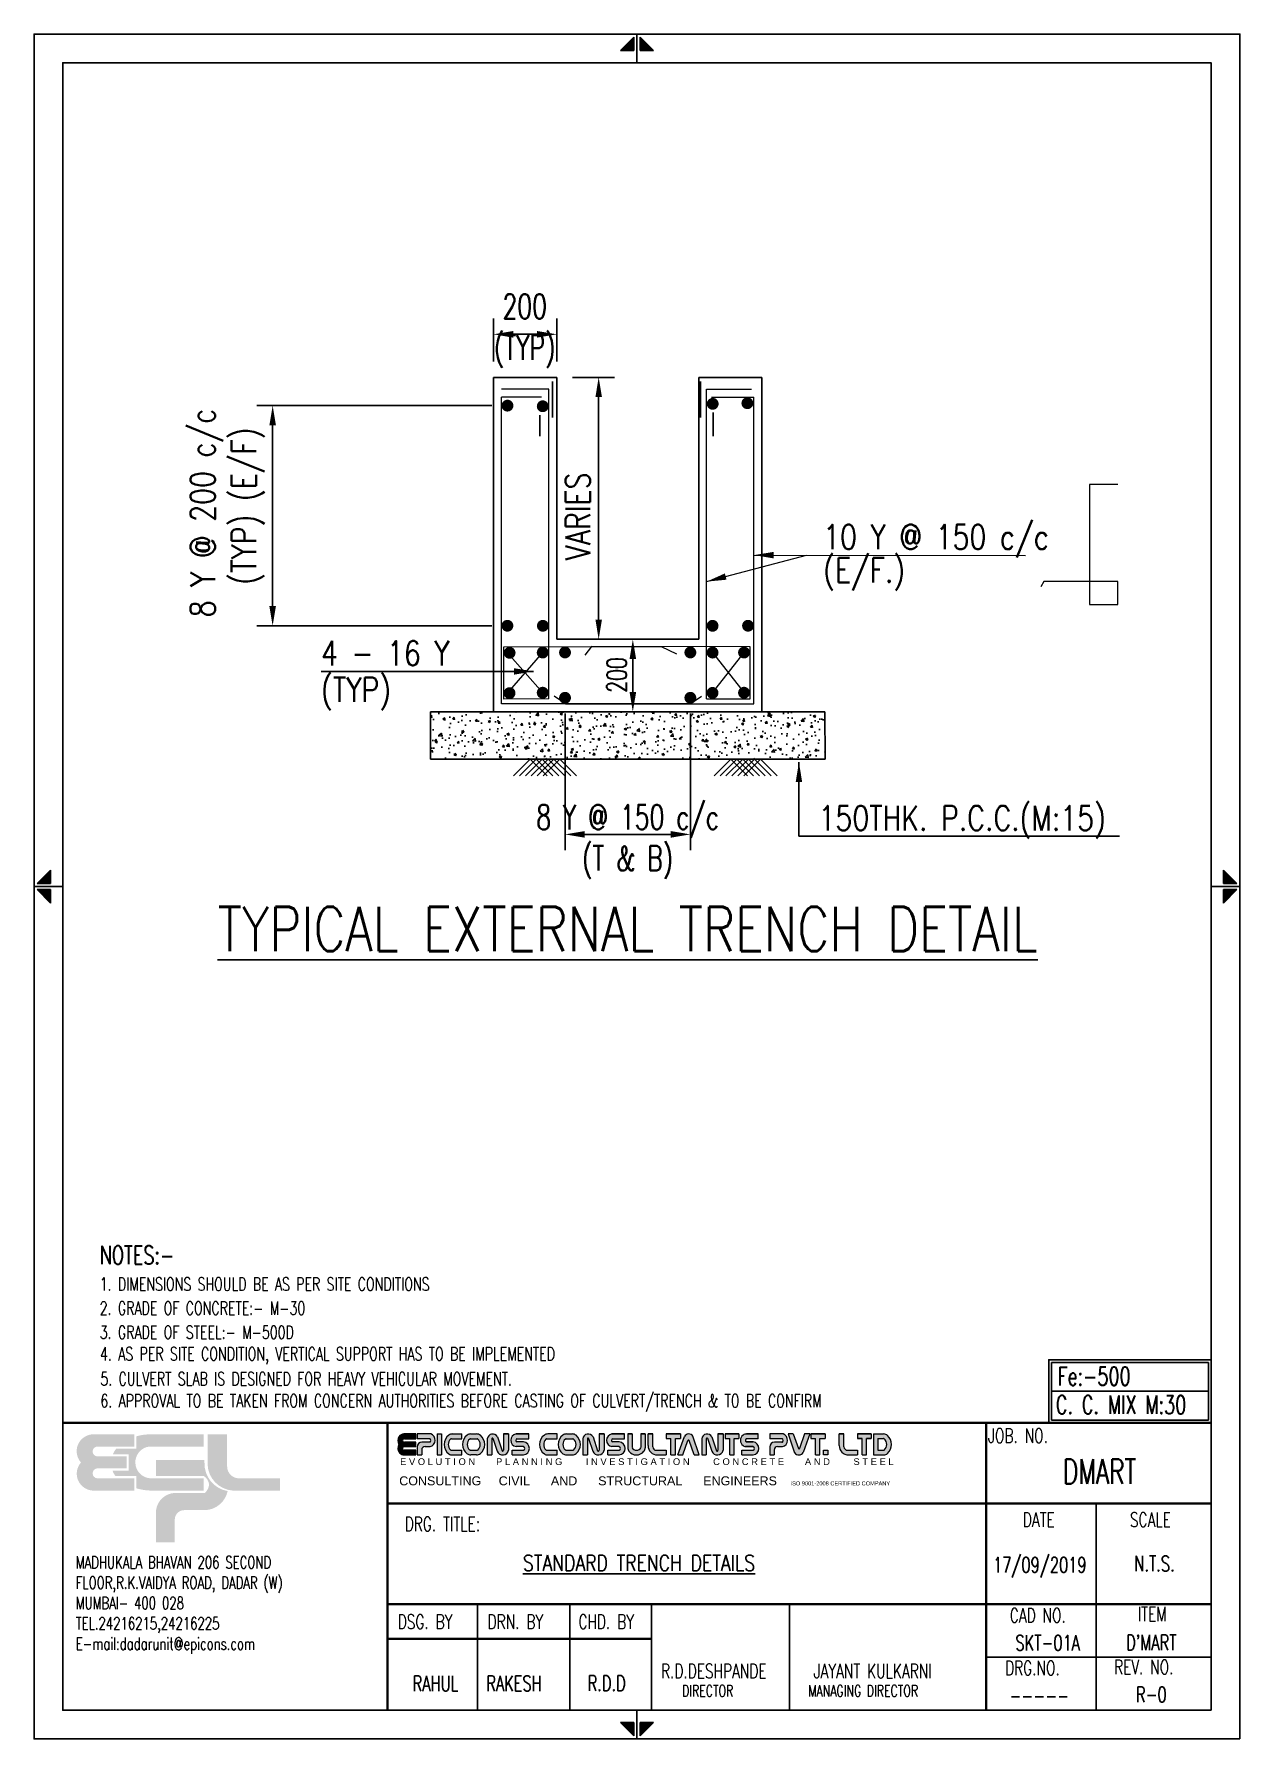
# Model space of a CAD drawing. Header units: inches. Extents: x 244185 to 956460, y -320530 to -238383.
# Drawn here: x 244185 to 267108, y -320530 to -288109 of the extents above.
import ezdxf
from ezdxf.enums import TextEntityAlignment as Align

# ---------------------------------------------------------------- set-up
doc = ezdxf.new("R2010")
doc.units = ezdxf.units.IN
doc.header["$MEASUREMENT"] = 0
doc.header["$PDMODE"] = 2
doc.linetypes.add('DASH', pattern=[0.35, 0.25, -0.1])
for name, color, linetype, lineweight in [('00 ECPL LOGO', 250, 'Continuous', 20), ('00 ELEV-2', 9, 'Continuous', 30), ('DIM', 7, 'Continuous', 13), ('PL-DRAIN CHANNEL', 190, 'Continuous', 5)]:
    doc.layers.add(name, color=color, linetype=linetype, lineweight=lineweight)
for name, color, linetype in [('3CONRED', 1, 'Continuous'), ('P.C.C.', 8, 'Continuous'), ('PCC', 8, 'Continuous'), ('PNA', 8, 'Continuous'), ('S- PILE CAP', 4, 'Continuous'), ('S-COLUMN', 1, 'Continuous'), ('S-COLUMN SIZES', 2, 'Continuous'), ('S-CONCRET LINE', 4, 'Continuous'), ('S-DIM-1', 5, 'Continuous'), ('S-P.C.C.', 8, 'Continuous'), ('S-PCC', 9, 'Continuous'), ('S-REINFORCEMENT', 6, 'Continuous'), ('S-TEXT', 2, 'Continuous'), ('S-TEXT-1', 4, 'Continuous'), ('S-TITIL', 6, 'Continuous'), ('S-TITLE', 6, 'Continuous'), ('text', 7, 'Continuous'), ('TEXT (SHEET)', 4, 'Continuous'), ('TEXT NORMAL', 4, 'Continuous'), ('TITLE', 6, 'Continuous')]:
    doc.layers.add(name, color=color, linetype=linetype)
doc.styles.add('ROMANS', font='simplex.shx', dxfattribs={"width": 0.7})
doc.styles.add('SEC. TEXT', font='arial.ttf', dxfattribs={"height": 180})
doc.dimstyles.new('dim100', dxfattribs={"dimtxt": 250, "dimasz": 250, "dimexe": 200, "dimexo": 200, "dimgap": 100, "dimtad": 1, "dimdec": 0, "dimzin": 0, "dimdsep": 46, "dimtxsty": 'ROMANS', "dimcen": 0, "dimclrd": 5, "dimclre": 5, "dimclrt": 4, "dimadec": 0, "dimazin": 0, "dimtfac": 1, "dimtdec": 0, "dimtix": 1, "dimtofl": 0, "dimtmove": 2, "dimatfit": 3, "dimfxl": 0, "dimtolj": 1, "dimtzin": 0, "dimlwd": -1, "dimlwe": -1, "dimarcsym": 0})
doc.dimstyles.new('dim25', dxfattribs={"dimtxt": 250, "dimasz": 250, "dimexe": 200, "dimexo": 200, "dimgap": 100, "dimtad": 1, "dimdec": 0, "dimlfac": 0.25, "dimzin": 0, "dimdsep": 46, "dimtxsty": 'ROMANS', "dimcen": 0, "dimclrd": 5, "dimclre": 5, "dimclrt": 4, "dimadec": 0, "dimazin": 0, "dimtfac": 1, "dimtdec": 0, "dimtix": 1, "dimtofl": 0, "dimtmove": 2, "dimatfit": 3, "dimfxl": 0, "dimtolj": 1, "dimtzin": 0, "dimlwd": -1, "dimlwe": -1, "dimarcsym": 0})
doc.dimstyles.new('dim33.33', dxfattribs={"dimtxt": 250, "dimasz": 250, "dimexe": 200, "dimexo": 200, "dimgap": 100, "dimtad": 1, "dimdec": 0, "dimlfac": 0.333331, "dimzin": 0, "dimdsep": 46, "dimtxsty": 'ROMANS', "dimcen": 0, "dimclrd": 5, "dimclre": 5, "dimclrt": 4, "dimadec": 0, "dimazin": 0, "dimtfac": 1, "dimtdec": 0, "dimtix": 1, "dimtofl": 0, "dimtmove": 2, "dimatfit": 3, "dimfxl": 0, "dimtolj": 1, "dimtzin": 0, "dimlwd": -1, "dimlwe": -1, "dimarcsym": 0})
doc.dimstyles.new('dim50', dxfattribs={"dimtxt": 250, "dimasz": 250, "dimexe": 200, "dimexo": 200, "dimgap": 100, "dimtad": 1, "dimdec": 0, "dimlfac": 0.5, "dimzin": 0, "dimdsep": 46, "dimtxsty": 'ROMANS', "dimcen": 0, "dimclrd": 5, "dimclre": 5, "dimclrt": 4, "dimadec": 0, "dimazin": 0, "dimtfac": 1, "dimtdec": 0, "dimtix": 1, "dimtofl": 0, "dimtmove": 2, "dimatfit": 3, "dimfxl": 0, "dimtolj": 1, "dimtzin": 0, "dimlwd": -1, "dimlwe": -1, "dimarcsym": 0})

# ---------------------------------------------------------------- blocks, each defined once
blk = doc.blocks.new('MID')
at = {"layer": 'text'}
for p, q in [((0, 0), (10, 0)), ((8.94, 1.07), (4.27, 5.74)), ((4.27, 5.74), (4.27, 1.07)), ((4.27, 1.07), (8.94, 1.07)), ((8.94, -1.07), (4.27, -5.74)), ((4.27, -1.07), (8.94, -1.07)), ((4.27, -5.74), (4.27, -1.07))]:
    blk.add_line(p, q, dxfattribs=at)
for points in [[(4.27, 5.74), (8.94, 1.07), (4.27, 1.07)], [(4.27, -5.74), (8.94, -1.07), (4.27, -1.07)]]:
    blk.add_solid(points, dxfattribs=at)
blk = doc.blocks.new('ecpl logo')
at = {"layer": '00 ECPL LOGO'}
for color, points in [(256, [(351, -827, 0.621111), (586, -1401), (1442, -1401), (1442, -1151), (682, -1151, -0.917622), (682, -948), (1285, -948), (1285, -702), (682, -702, -0.926164), (682, -501), (1442, -501), (1442, -251), (581, -251, 0.621111), (351, -827)]), (152, [(2940, -251), (2940, -863, 0.384329), (3453, -1401), (4422, -1401), (4422, -1151), (3582, -1151, -0.414214), (3340, -908), (3340, -251)]), (140, [(1887, -779), (1887, -1102), (2862, -1102, -0.232111), (2971, -1281, -0.194401), (2883, -1450), (2269, -1450, 0.364674), (1887, -1802), (1887, -2463), (2269, -2463), (2269, -1996, -0.414214), (2462, -1802), (2899, -1802, 0.338499), (3350, -1412, -0.371272), (2877, -839), (2877, -779)])]:
    blk.add_hatch(color=color, dxfattribs=at).paths.add_polyline_path(points)
h = blk.add_hatch(color=253, dxfattribs=at)
h.dxf.hatch_style = 1
h.paths.add_polyline_path([(995, -993, 0.07148), (1056, -1106), (1486, -1106), (1486, -1356, 0.065387), (1776, -1401), (2862, -1401), (2862, -1151), (1776, -1151, -0.910826), (1742, -501), (2862, -501), (2862, -251), (1776, -251, 0.069483), (1486, -291), (1486, -546), (1071, -546, 0.072407), (1003, -657), (1329, -657), (1329, -993)])
blk = doc.blocks.new('EPICONS TITLE')
at = {"layer": '00 ECPL LOGO'}
h = blk.add_hatch(color=7, dxfattribs=at)
h.dxf.hatch_style = 1
h.paths.add_polyline_path([(678, -252), (678, -146), (414, -146, 0.261636), (303, -208, 0.285841), (304, -378, 0.344902), (324, -574, 0.204992), (418, -614), (678, -614), (678, -510), (424, -510, -1), (418, -426), (678, -426), (678, -331), (424, -331, -1), (422, -252)])
h = blk.add_hatch(color=7, dxfattribs=at)
h.dxf.hatch_style = 1
h.paths.add_polyline_path([(1011, -146), (712, -146), (712, -252), (997, -252, -0.440545), (997, -331), (816, -331, 0.414214), (712, -435), (712, -614), (810, -614), (810, -504, -0.414214), (888, -426), (997, -426, 0.757811)])
h.paths.add_polyline_path([(1254, -146), (1153, -146), (1153, -614), (1254, -614)])
h.paths.add_polyline_path([(1708, -146), (1494, -146, 0.154275), (1419, -169, 0.519672), (1419, -591, 0.154275), (1494, -614), (1708, -614), (1708, -510), (1472, -510, -0.210356), (1452, -502, -0.388707), (1452, -260, -0.210356), (1472, -252), (1708, -252)])
h.paths.add_polyline_path([(2037, -146), (1904, -146, 0.159018), (1828, -171, 0.507969), (1828, -589, 0.159018), (1904, -614), (2037, -614, 0.173791), (2119, -585, 0.472311), (2119, -175, 0.173791)])
h.paths.add_polyline_path([(2046, -252, -0.185052), (2063, -258, -0.445894), (2063, -504, -0.185052), (2046, -510), (1899, -510, -0.185052), (1882, -504, -0.445894), (1882, -258, -0.185052), (1899, -252)], flags=16)
h.paths.add_polyline_path([(2501, -209, 0.723435), (2273, -252), (2273, -614), (2374, -614), (2374, -252, -0.723435), (2399, -241), (2495, -533, 0.724077), (2751, -510), (2751, -146), (2635, -146), (2635, -509, -0.755661), (2603, -519)])
h.paths.add_polyline_path([(3198, -146), (2916, -146, 0.823713), (2916, -429), (3082, -429, -0.713272), (3082, -510), (2830, -510), (2830, -614), (3082, -614, 0.900309), (3082, -324), (2936, -324, -0.746931), (2936, -252), (3198, -252)])
h = blk.add_hatch(color=7, dxfattribs=at)
h.dxf.hatch_style = 1
h.paths.add_polyline_path([(3837, -146), (3623, -146, 0.154275), (3548, -169, 0.519672), (3548, -591, 0.154275), (3623, -614), (3837, -614), (3837, -510), (3600, -510, -0.210932), (3581, -502, -0.385278), (3580, -260, -0.212895), (3599, -252), (3837, -252)])
h.paths.add_polyline_path([(4255, -175, 0.173792), (4173, -146), (4040, -146, 0.159018), (3964, -171, 0.507969), (3964, -589, 0.159018), (4040, -614), (4173, -614, 0.173792), (4255, -585, 0.472311)])
h.paths.add_polyline_path([(4182, -252, -0.185053), (4199, -258, -0.445893), (4199, -504, -0.185053), (4182, -510), (4035, -510, -0.185053), (4017, -504, -0.445893), (4017, -258, -0.185053), (4035, -252)], flags=16)
h.paths.add_polyline_path([(4406, -252), (4406, -614), (4507, -614), (4507, -252, -0.436861), (4522, -236, -0.319738), (4534, -245), (4629, -533, 0.724077), (4884, -510), (4884, -146), (4768, -146), (4768, -509, -0.755661), (4737, -519), (4635, -209, 0.723435)])
h.paths.add_polyline_path([(5335, -146), (5053, -146, 0.823713), (5053, -429), (5219, -429, -0.713272), (5219, -510), (4967, -510), (4967, -614), (5219, -614, 0.900309), (5219, -324), (5074, -324, -0.746931), (5074, -252), (5335, -252)])
h.paths.add_polyline_path([(5509, -146), (5408, -146), (5408, -452, 0.160106), (5433, -529, 0.505303), (5772, -529, 0.160106), (5797, -452), (5797, -146), (5699, -146), (5699, -451, -0.621318), (5509, -451)])
h.paths.add_polyline_path([(5969, -146), (5862, -146), (5862, -406, 0.414214), (6070, -614), (6267, -614), (6267, -510), (6047, -510, -0.414214), (5969, -432)])
h.paths.add_polyline_path([(6589, -146), (6267, -146), (6267, -249), (6372, -249), (6372, -614), (6473, -614), (6473, -249), (6589, -249)])
h.paths.add_polyline_path([(6863, -194, 0.539211), (6672, -201), (6523, -614), (6641, -614), (6752, -289, -0.708617), (6777, -289), (6894, -614), (7006, -614)])
h.paths.add_polyline_path([(7288, -209, 0.723435), (7059, -252), (7059, -614), (7160, -614), (7160, -252, -0.723435), (7186, -241), (7282, -533, 0.724077), (7538, -510), (7538, -146), (7421, -146), (7421, -509, -0.755661), (7390, -519)])
h.paths.add_polyline_path([(7886, -146), (7579, -146), (7579, -249), (7684, -249), (7684, -614), (7785, -614), (7785, -249), (7886, -249)])
h.paths.add_polyline_path([(8321, -146), (8059, -146, 0.157568), (7983, -170, 0.511532), (7983, -404, 0.157569), (8059, -429), (8206, -429, -0.713272), (8206, -510), (7953, -510), (7953, -614), (8206, -614, 0.900308), (8206, -324), (8065, -324), (8060, -324, -0.722204), (8060, -249), (8321, -249)])
h = blk.add_hatch(color=7, dxfattribs=at)
h.dxf.hatch_style = 1
h.paths.add_polyline_path([(8875, -146), (8576, -146), (8576, -252), (8849, -252, -0.270444), (8871, -265, -0.26297), (8871, -318, -0.270444), (8849, -331), (8680, -331, 0.414214), (8576, -435), (8576, -614), (8674, -614), (8674, -504, -0.414214), (8752, -426), (8861, -426, 0.757811)])
h.paths.add_polyline_path([(9103, -146), (8990, -146), (9133, -566, 0.539211), (9324, -560), (9474, -146), (9356, -146), (9244, -471, -0.708617), (9220, -471)])
h.paths.add_polyline_path([(9814, -146), (9492, -146), (9492, -249), (9597, -249), (9597, -614), (9698, -614), (9698, -249), (9814, -249)])
h.paths.add_polyline_path([(10234, -146), (10128, -146), (10128, -406, 0.414214), (10336, -614), (10533, -614), (10533, -510), (10312, -510, -0.414214), (10234, -432)])
h.paths.add_polyline_path([(9871, -510), (9775, -510), (9775, -614), (9871, -614)])
h = blk.add_hatch(color=7, dxfattribs=at)
h.dxf.hatch_style = 1
h.paths.add_polyline_path([(10533, -146), (10533, -249), (10637, -249), (10637, -614), (10739, -614), (10739, -249), (10839, -249), (10839, -146)])
h.paths.add_polyline_path([(10890, -146), (10890, -614), (11119, -614, 0.189446), (11208, -580, 0.435754), (11208, -181, 0.189446), (11119, -146)])
h.paths.add_polyline_path([(11122, -249, -0.519112), (11122, -510), (10989, -510), (10989, -249)], flags=16)
at = {"layer": '00 ECPL LOGO', "color": 7}
for p, q in [((678, -146), (414, -146)), ((424, -252), (678, -252)), ((678, -331), (424, -331)), ((678, -252), (678, -146)), ((678, -426), (678, -331)), ((1011, -146), (712, -146)), ((712, -146), (712, -252)), ((997, -252), (712, -252)), ((997, -331), (816, -331)), ((1153, -146), (1254, -146)), ((1153, -146), (1153, -614)), ((1254, -146), (1254, -614)), ((1472, -252), (1708, -252)), ((1494, -146), (1708, -146)), ((1708, -252), (1708, -146)), ((1899, -252), (2046, -252)), ((1904, -146), (2037, -146)), ((2273, -252), (2273, -614)), ((2374, -252), (2374, -614)), ((2399, -241), (2495, -533)), ((2501, -209), (2603, -519)), ((2635, -146), (2751, -146)), ((2751, -146), (2635, -146)), ((2635, -146), (2635, -510)), ((2751, -146), (2751, -510)), ((2751, -252), (2751, -252)), ((2916, -146), (3198, -146)), ((3198, -146), (2916, -146)), ((2936, -252), (3198, -252)), ((3082, -324), (2936, -324)), ((3198, -252), (3198, -146)), ((3599, -252), (3837, -252)), ((3837, -146), (3623, -146)), ((3837, -252), (3837, -146)), ((4035, -252), (4182, -252)), ((4040, -146), (4173, -146)), ((4406, -252), (4406, -614)), ((4507, -252), (4507, -614)), ((4534, -245), (4629, -533)), ((4635, -209), (4737, -519)), ((4768, -146), (4884, -146)), ((4768, -146), (4884, -146)), ((4884, -146), (4768, -146)), ((4768, -146), (4768, -510)), ((4884, -146), (4884, -510)), ((4884, -252), (4884, -252)), ((5053, -146), (5335, -146)), ((5053, -146), (5335, -146)), ((5335, -146), (5053, -146)), ((5074, -252), (5335, -252)), ((5219, -324), (5074, -324)), ((5335, -252), (5335, -146)), ((5408, -146), (5509, -146)), ((5509, -146), (5408, -146)), ((5408, -146), (5408, -452)), ((5509, -146), (5509, -451)), ((5699, -146), (5797, -146)), ((5797, -146), (5699, -146)), ((5699, -146), (5699, -451)), ((5797, -146), (5797, -452)), ((5862, -146), (5969, -146)), ((5969, -146), (5862, -146)), ((5862, -406), (5862, -146)), ((5969, -432), (5969, -146)), ((6267, -146), (6589, -146)), ((6589, -146), (6267, -146)), ((6267, -146), (6267, -249)), ((6267, -249), (6372, -249)), ((6372, -614), (6372, -249)), ((6473, -614), (6473, -249)), ((6473, -249), (6589, -249)), ((6523, -614), (6672, -201)), ((6589, -146), (6589, -249)), ((6641, -614), (6752, -289)), ((6894, -614), (6777, -289)), ((7006, -614), (6863, -194)), ((7059, -252), (7059, -614)), ((7160, -252), (7160, -614)), ((7186, -241), (7282, -533)), ((7288, -209), (7390, -519)), ((7421, -146), (7538, -146)), ((7421, -146), (7538, -146)), ((7538, -146), (7421, -146)), ((7421, -146), (7538, -146)), ((7421, -146), (7421, -510)), ((7538, -146), (7538, -510)), ((7538, -252), (7538, -252)), ((7579, -146), (7886, -146)), ((7886, -146), (7579, -146)), ((7579, -146), (7886, -146)), ((7579, -146), (7886, -146)), ((7886, -146), (7579, -146)), ((7579, -146), (7579, -249)), ((7579, -249), (7684, -249)), ((7579, -249), (7684, -249)), ((7684, -614), (7684, -249)), ((7785, -614), (7785, -249)), ((7785, -249), (7886, -249)), ((7785, -249), (7886, -249)), ((7886, -146), (7886, -249)), ((8040, -146), (8321, -146)), ((8040, -146), (8321, -146)), ((8321, -146), (8059, -146)), ((8060, -249), (8321, -249)), ((8206, -324), (8060, -324)), ((8065, -324), (8206, -324)), ((8321, -252), (8321, -146)), ((8875, -146), (8576, -146)), ((8576, -146), (8576, -252)), ((8849, -252), (8576, -252)), ((8849, -331), (8680, -331)), ((9103, -146), (8990, -146)), ((9103, -146), (8990, -146)), ((8990, -146), (9133, -566)), ((9103, -146), (9220, -471)), ((9356, -146), (9244, -471)), ((9474, -146), (9324, -560)), ((9474, -146), (9356, -146)), ((9408, -146), (9356, -146)), ((9474, -146), (9356, -146)), ((9492, -146), (9814, -146)), ((9814, -146), (9492, -146)), ((9492, -146), (9814, -146)), ((9492, -146), (9814, -146)), ((9492, -146), (9814, -146)), ((9492, -146), (9492, -249)), ((9492, -249), (9597, -249)), ((9492, -249), (9597, -249)), ((9597, -614), (9597, -249)), ((9698, -614), (9698, -249)), ((9698, -249), (9814, -249)), ((9698, -249), (9814, -249)), ((9814, -146), (9814, -249)), ((10128, -146), (10234, -146)), ((10234, -146), (10128, -146)), ((10128, -406), (10128, -146)), ((10234, -432), (10234, -146)), ((10533, -146), (10839, -146)), ((10839, -146), (10533, -146)), ((10533, -146), (10533, -249)), ((10533, -249), (10637, -249)), ((10637, -249), (10533, -249)), ((10637, -614), (10637, -249)), ((10739, -614), (10739, -249)), ((10739, -249), (10839, -249)), ((10739, -249), (10839, -249)), ((10839, -249), (10739, -249)), ((10839, -146), (10839, -249)), ((10890, -146), (11119, -146)), ((10890, -146), (10890, -614)), ((10989, -249), (10989, -510)), ((10989, -249), (11113, -249)), ((418, -426), (678, -426)), ((678, -510), (418, -510)), ((418, -614), (678, -614)), ((678, -614), (678, -510)), ((712, -435), (712, -614)), ((712, -614), (810, -614)), ((810, -504), (810, -614)), ((888, -426), (997, -426)), ((1153, -614), (1254, -614)), ((1472, -510), (1708, -510)), ((1494, -614), (1708, -614)), ((1708, -614), (1708, -510)), ((1899, -510), (2046, -510)), ((2037, -614), (1904, -614)), ((2273, -614), (2374, -614)), ((2614, -614), (2635, -614)), ((2635, -614), (2635, -614)), ((2751, -510), (2751, -510)), ((2830, -614), (2830, -510)), ((2830, -510), (3082, -510)), ((2830, -614), (3082, -614)), ((2830, -614), (3082, -614)), ((3082, -429), (2916, -429)), ((3600, -510), (3837, -510)), ((3623, -614), (3837, -614)), ((3837, -614), (3837, -510)), ((4035, -510), (4182, -510)), ((4040, -614), (4173, -614)), ((4406, -614), (4507, -614)), ((4406, -614), (4507, -614)), ((4406, -614), (4507, -614)), ((4967, -614), (4967, -510)), ((4967, -510), (5219, -510)), ((4967, -510), (5219, -510)), ((4967, -614), (5219, -614)), ((4967, -614), (5219, -614)), ((4967, -614), (5219, -614)), ((5219, -429), (5053, -429)), ((6047, -510), (6267, -510)), ((6070, -614), (6267, -614)), ((6070, -614), (6267, -614)), ((6267, -510), (6267, -614)), ((6372, -614), (6473, -614)), ((6372, -614), (6473, -614)), ((6523, -614), (6641, -614)), ((6589, -614), (6641, -614)), ((6894, -614), (7006, -614)), ((6894, -614), (7006, -614)), ((7059, -614), (7160, -614)), ((7059, -614), (7160, -614)), ((7059, -614), (7160, -614)), ((7538, -510), (7538, -510)), ((7684, -614), (7785, -614)), ((7684, -614), (7785, -614)), ((7684, -614), (7785, -614)), ((7684, -614), (7785, -614)), ((7953, -614), (7953, -510)), ((7953, -510), (8206, -510)), ((7953, -510), (8206, -510)), ((7953, -510), (8206, -510)), ((7953, -614), (8206, -614)), ((7953, -614), (8206, -614)), ((7953, -614), (8206, -614)), ((7953, -614), (8206, -614)), ((7953, -614), (8206, -614)), ((8206, -429), (8040, -429)), ((8059, -429), (8194, -429)), ((8576, -435), (8576, -614)), ((8576, -614), (8674, -614)), ((8674, -504), (8674, -614)), ((8752, -426), (8861, -426)), ((9597, -614), (9698, -614)), ((9597, -614), (9698, -614)), ((9597, -614), (9698, -614)), ((10312, -510), (10533, -510)), ((10336, -614), (10533, -614)), ((10336, -614), (10533, -614)), ((10533, -510), (10533, -614)), ((10637, -614), (10739, -614)), ((10637, -614), (10739, -614)), ((10637, -614), (10739, -614)), ((10637, -614), (10739, -614)), ((10653, -614), (10739, -614)), ((10653, -614), (10739, -614)), ((10653, -614), (10739, -614)), ((10653, -614), (10739, -614)), ((10890, -614), (11119, -614)), ((10989, -510), (11113, -510))]:
    blk.add_line(p, q, dxfattribs=at)
blk.add_lwpolyline([(9775, -510), (9871, -510), (9871, -614), (9775, -614)], close=True, dxfattribs=at)
for centre, radius, start, end in [((439, -292), 160, 148.648, 212.4563), ((439, -464), 160, 147.5437, 223.6612), ((414, -276), 130, 90, 148.648), ((423, -291), 39.6, 88.7637, 271.2363), ((816, -435), 104, 90, 180), ((965, -284), 146, 282.7188, 71.3398), ((961, -291), 53.7, 312.4487, 47.5513), ((1567, -380), 257, 125.0807, 234.9193), ((1584, -381), 179, 137.5171, 222.4829), ((1494, -276), 130, 90, 125.0807), ((1472, -278), 26, 90, 137.5171), ((1981, -380), 259, 126.1417, 233.8583), ((1992, -381), 165, 131.9364, 228.0636), ((1904, -276), 130, 90, 126.1417), ((1899, -278), 26, 90, 131.9364), ((2037, -276), 130, 50.5638, 90), ((2046, -278), 26, 48.0636, 90), ((1953, -381), 165, 311.9364, 48.0636), ((1951, -380), 265, 309.4362, 50.5638), ((2394, -268), 122, 28.75, 172.2831), ((2388, -251), 14.5, 40.0191, 183.5523), ((2944, -287), 144, 101.0425, 258.9575), ((2947, -288), 37.6, 106.4856, 253.5144), ((3067, -469), 146, 276.006, 83.994), ((3696, -380), 257, 125.0807, 234.9193), ((3714, -381), 180, 138.0741, 222.3563), ((3623, -276), 130, 90, 125.0807), ((3599, -278), 26, 90, 138.0741), ((4116, -380), 259, 126.1417, 233.8583), ((4127, -381), 165, 131.9364, 228.0636), ((4040, -276), 130, 90, 126.1417), ((4035, -278), 26, 90, 131.9364), ((4173, -276), 130, 50.5638, 90), ((4182, -278), 26, 48.0636, 90), ((4089, -381), 165, 311.9364, 48.0636), ((4087, -380), 265, 309.4362, 50.5638), ((4527, -268), 122, 28.75, 172.2831), ((4522, -251), 14.5, 89.1577, 183.5523), ((4522, -249), 13, 18.2334, 89.1577), ((5081, -287), 144, 101.0425, 258.9575), ((5084, -288), 37.6, 106.4856, 253.5144), ((5204, -469), 146, 276.006, 83.994), ((6770, -260), 114, 35.166, 148.5022), ((6764, -294), 13, 19.7665, 161.0546), ((7181, -268), 122, 28.75, 172.2831), ((7175, -251), 14.5, 40.0191, 183.5523), ((8067, -287), 144, 125.818, 234.182), ((8059, -276), 130, 90, 125.818), ((8072, -286), 39.3, 108.3261, 238.1957), ((8065, -298), 26, 238.1957, 270), ((8190, -469), 146, 276.006, 83.994), ((8680, -435), 104, 90, 180), ((8849, -278), 26, 29.4672, 90), ((8849, -305), 26, 270, 330.5328), ((8829, -284), 146, 282.7188, 71.3398), ((8824, -291), 53.7, 330.5328, 29.4672), ((11113, -275), 26, 51.4816, 90), ((11119, -276), 130, 47.0907, 90), ((11030, -380), 160, 308.5184, 51.4816), ((11023, -380), 272, 312.9093, 47.0907), ((418, -484), 130, 223.6612, 270), ((421, -468), 42.1, 94.0242, 265.9758), ((888, -504), 78, 90, 180), ((1494, -484), 130, 234.9193, 270), ((1472, -484), 26, 222.4829, 270), ((1904, -484), 130, 233.8583, 270), ((1899, -484), 26, 228.0636, 270), ((2037, -484), 130, 270, 309.4362), ((2046, -484), 26, 270, 311.9364), ((2619, -479), 135, 203.2219, 346.755), ((2618, -510), 17.1, 214.0796, 357.6127), ((3068, -470), 43.1, 289.0016, 70.9984), ((3623, -484), 130, 234.9193, 270), ((3600, -484), 26, 222.3563, 270), ((4040, -484), 130, 233.8583, 270), ((4035, -484), 26, 228.0636, 270), ((4173, -484), 130, 270, 309.4362), ((4182, -484), 26, 270, 311.9364), ((4753, -479), 135, 203.2219, 346.8516), ((4751, -510), 17.1, 214.0796, 357.6127), ((5205, -470), 43.1, 289.0016, 70.9984), ((5538, -452), 130, 180, 216.3848), ((5602, -404), 210, 216.3848, 323.6152), ((5604, -405), 106, 206.2931, 333.7069), ((5667, -452), 130, 323.6152, 0), ((6070, -406), 208, 180, 270), ((6047, -432), 78, 180, 270), ((7406, -479), 135, 203.2219, 346.755), ((7404, -510), 17.1, 214.0796, 357.6127), ((8059, -299), 130, 234.182, 270), ((8192, -470), 43.1, 289.0016, 70.9984), ((8752, -504), 78, 90, 180), ((9227, -500), 114, 215.166, 328.5022), ((9232, -467), 13, 199.7665, 341.0546), ((10336, -406), 208, 180, 270), ((10312, -432), 78, 180, 270), ((11113, -484), 26, 270, 308.5184), ((11119, -484), 130, 270, 312.9093)]:
    blk.add_arc(centre, radius, start, end, dxfattribs=at)
at = {"layer": '00 ECPL LOGO', "color": 7, "attachment_point": 1, "style": 'SEC. TEXT'}
for s, insert, char_height, width in [('\\pt22;E V O L U T I O N        P L A N N I N G         I N V E S T I G A T I O N         C O N C R E T E        A N D         S T E E L', (328, -689), 150, 445502.26), ('\\pt22;CONSULTING     CIVIL      AND      STRUCTURAL      ENGINEERS', (309, -1092), 200, 495763.22), ('\\pt22;iSO 9001-2008 CERTIFIED COMPANY', (9049, -1204), 90, 434288.5)]:
    blk.add_mtext(s, dxfattribs=dict(at, insert=insert, char_height=char_height, width=width))
blk = doc.blocks.new('A4')
at = {"layer": '3CONRED'}
blk.add_line((260538, -2522), (256855, -2522), dxfattribs=at)
at = {"layer": 'PNA', "color": 5}
for p, q in [((258658, -3392), (258658, -8)), ((248525, -3392), (248525, -1653)), ((250040, -3392), (250040, -1653)), ((251377, -3392), (251377, -1653)), ((253633, -3392), (253633, -1653))]:
    blk.add_line(p, q, dxfattribs=at)
at = {"layer": 'PNA', "color": 4}
blk.add_lwpolyline([(261008, -3862), (241268, -3862), (241268, 24056), (261008, 24056)], close=True, dxfattribs=at)
at = {"layer": 'PNA', "color": 3}
blk.add_lwpolyline([(260538, -3392), (241738, -3392), (241738, 23586), (260538, 23586)], close=True, dxfattribs=at)
at = {"layer": 'PNA', "color": 1, "const_width": 37.6}
for points in [[(241738, 1314), (260538, 1314)], [(247053, -3392), (247053, 1314)], [(256855, -3392), (256855, 1314)], [(247053, -8), (260538, -8)], [(247053, -1653), (260538, -1653)], [(247053, -2221), (251377, -2221)]]:
    blk.add_lwpolyline(points, dxfattribs=at)
at = {"layer": '00 ELEV-2'}
for name, p, xscale, yscale, zscale in [('ecpl logo', (241755, 1327), 0.8004648938681199, 0.8004648938681199, 0.8004648938681199), ('EPICONS TITLE', (247019, 1239), 0.733626075230132, 0.733626075230132, 0.733626075230132)]:
    blk.add_blockref(name, p, dxfattribs=dict(at, xscale=xscale, yscale=yscale, zscale=zscale))
at = {"layer": 'TEXT (SHEET)', "color": 4, "yscale": 47, "zscale": 47, "rotation": 270}
for p, xscale in [((251138, 23586), -47), ((251138, -3392), 47)]:
    blk.add_blockref('MID', p, dxfattribs=dict(at, xscale=xscale))
at = {"layer": 'TEXT (SHEET)', "color": 4, "yscale": 47, "zscale": 47}
for p, xscale in [((241738, 10097), -47), ((260538, 10097), 47)]:
    blk.add_blockref('MID', p, dxfattribs=dict(at, xscale=xscale))
at = {"layer": 'S-TEXT-1', "insert": (241951, -870, 5), "char_height": 200, "width": 3988.61, "attachment_point": 1, "style": 'ROMANS'}
blk.add_mtext('MADHUKALA BHAVAN 206 SECOND FLOOR,R.K.VAIDYA ROAD, DADAR (W) MUMBAI- 400 028 TEL.24216215,24216225\\PE-mail:dadarunit@epicons.com ', dxfattribs=at)
at = {"layer": 'TEXT (SHEET)', "style": 'ROMANS', "width": 0.7}
for s, height, p in [(' JOB. NO.', 235, (256773, 986)), (' DRG. TITLE:', 235, (247223, -458)), ('DATE', 235, (257454, -389)), ('SCALE', 235, (259208, -389)), ('CAD NO.', 235, (257242, -1958)), ('ITEM', 235, (259336, -1934)), (' DRG.NO.', 235, (257052, -2816)), (' REV. NO.', 235, (258835, -2804)), ('DIRECTOR', 188, (251875, -3168)), (' MANAGING DIRECTOR', 188, (253851, -3168))]:
    blk.add_text(s, height=height, dxfattribs=at).set_placement(p)
at = {"layer": 'TEXT NORMAL', "style": 'ROMANS', "width": 0.7}
for s, p in [(' DSG. BY', (247108, -2061)), (' DRN. BY', (248579, -2061)), (' CHD. BY', (250066, -2061))]:
    blk.add_text(s, height=235, dxfattribs=at).set_placement(p)
at = {"layer": 'TITLE', "color": 4, "style": 'ROMANS', "width": 0.7}
for s, p in [('R.D.DESHPANDE', (251531, -2868)), (' JAYANT KULKARNI', (253918, -2868))]:
    blk.add_text(s, height=235, dxfattribs=at).set_placement(p)
blk = doc.blocks.new('*D236')
at = {"layer": 'Defpoints', "color": 0, "linetype": 'ByBlock', "ltscale": 20, "transparency": 16777216}
for p in [(254600, -303343, 673), (255131, -303343), (254600, -306663, 673)]:
    blk.add_point(p, dxfattribs=at)
at = {"layer": 'S-DIM-1', "color": 5, "linetype": 'ByBlock', "ltscale": 20, "transparency": 16777216}
for p, q in [((254800, -303343), (255331, -303343)), ((255131, -306413), (255131, -303593)), ((254800, -306663), (255331, -306663))]:
    blk.add_line(p, q, dxfattribs=at)
for points in [[(255090, -303593), (255173, -303593), (255131, -303343)], [(255090, -306413), (255173, -306413), (255131, -306663)]]:
    blk.add_solid(points, dxfattribs=at)
at = {"layer": 'S-DIM-1', "color": 4, "linetype": 'ByBlock', "lineweight": -2, "ltscale": 20, "transparency": 16777216, "insert": (254867, -305106), "char_height": 300, "attachment_point": 5, "rotation": 90, "style": 'ROMANS'}
blk.add_mtext('\\A1;{\\H1.0417x;\\W0.8;VARIES}', dxfattribs=at)
blk = doc.blocks.new('*D237')
at = {"layer": 'Defpoints', "color": 0, "linetype": 'ByBlock', "ltscale": 20, "transparency": 16777216}
for p in [(253798, -302797), (253798, -303343, 605), (254600, -303343, 673)]:
    blk.add_point(p, dxfattribs=at)
at = {"layer": 'S-DIM-1', "color": 5, "linetype": 'ByBlock', "ltscale": 20, "transparency": 16777216}
for p, q in [((253798, -303143), (253798, -302597)), ((254350, -302797), (254048, -302797)), ((254600, -303143), (254600, -302597))]:
    blk.add_line(p, q, dxfattribs=at)
for points in [[(254048, -302755), (254048, -302839), (253798, -302797)], [(254350, -302755), (254350, -302839), (254600, -302797)]]:
    blk.add_solid(points, dxfattribs=at)
at = {"layer": 'S-DIM-1', "color": 4, "linetype": 'ByBlock', "lineweight": -2, "ltscale": 20, "transparency": 16777216, "insert": (254194, -302755), "char_height": 250, "attachment_point": 5, "style": 'ROMANS'}
blk.add_mtext('\\A1;{\\H1.25x;200\\P(TYP)}', dxfattribs=at)
blk = doc.blocks.new('*D238')
at = {"layer": 'Defpoints', "color": 0, "transparency": 16777216}
for p in [(255578, -306663, 673), (255564, -307583), (255578, -307583, 683)]:
    blk.add_point(p, dxfattribs=at)
at = {"layer": 'S-COLUMN', "color": 5, "transparency": 16777216}
for p, q in [((255378, -306663), (255364, -306663)), ((255564, -306913), (255564, -307333)), ((255378, -307583), (255364, -307583))]:
    blk.add_line(p, q, dxfattribs=at)
for points in [[(255523, -306913), (255606, -306913), (255564, -306663)], [(255523, -307333), (255606, -307333), (255564, -307583)]]:
    blk.add_solid(points, dxfattribs=at)
at = {"layer": 'S-COLUMN', "color": 4, "transparency": 16777216, "insert": (255361, -307116), "char_height": 250, "attachment_point": 5, "rotation": 90, "style": 'ROMANS'}
blk.add_mtext('\\A1;{\\A1;200}', dxfattribs=at)
blk = doc.blocks.new('*D239')
at = {"layer": 'Defpoints', "color": 0, "transparency": 16777216}
for p in [(254705, -307405), (256294, -307405), (254705, -309137)]:
    blk.add_point(p, dxfattribs=at)
at = {"layer": 'S-DIM-1', "color": 5, "transparency": 16777216}
for p, q in [((254705, -307605), (254705, -309337)), ((256294, -307605), (256294, -309337)), ((256044, -309137), (254955, -309137))]:
    blk.add_line(p, q, dxfattribs=at)
for points in [[(254955, -309095), (254955, -309179), (254705, -309137)], [(256044, -309095), (256044, -309179), (256294, -309137)]]:
    blk.add_solid(points, dxfattribs=at)
at = {"layer": 'S-DIM-1', "color": 4, "transparency": 16777216, "insert": (255499, -309231), "char_height": 250, "attachment_point": 5, "style": 'ROMANS'}
blk.add_mtext('\\A1;{\\H1.25x;8 Y @ 150 c/c \\P(T & B)}', dxfattribs=at)
blk = doc.blocks.new('*D240')
at = {"layer": 'Defpoints', "color": 0, "linetype": 'ByBlock', "ltscale": 20, "transparency": 16777216}
for p in [(253975, -303701), (250999, -306491), (253975, -306492)]:
    blk.add_point(p, dxfattribs=at)
at = {"layer": 'S-DIM-1', "color": 5, "linetype": 'ByBlock', "ltscale": 20, "transparency": 16777216}
for p, q in [((253775, -303701), (250799, -303700)), ((250999, -303951), (250999, -306241)), ((253775, -306492), (250799, -306491))]:
    blk.add_line(p, q, dxfattribs=at)
for points in [[(250958, -303951), (251041, -303951), (250999, -303701)], [(250957, -306241), (251041, -306241), (250999, -306491)]]:
    blk.add_solid(points, dxfattribs=at)
at = {"layer": 'S-DIM-1', "color": 4, "linetype": 'ByBlock', "lineweight": -2, "ltscale": 20, "transparency": 16777216, "insert": (250425, -305062), "char_height": 300, "attachment_point": 5, "rotation": 89.9887, "style": 'ROMANS'}
blk.add_mtext('\\A1;{\\H1.0417x;\\W0.8;8 Y @ 200 c/c\\P (TYP) (E/F)}', dxfattribs=at)
blk = doc.blocks.new('A$C19C17BC2')
at = {"layer": 'PCC'}
h = blk.add_hatch(dxfattribs=at)
h.set_pattern_fill('AR-CONC', color=8, scale=40, style=0)
h.set_pattern_definition([(50, (-4114320.65, 982339.54), (286.904073, -25.100854), [30, -330]), (355, (-4114320.65, 982339.54), (-55.500533, 300.876853), [24, -264]), (100.4514, (-4114296.74, 982337.45), (231.403753, 275.775817), [25.496076, -280.456845]), (46.1842, (-4114320.65, 982419.54), (426.89642, -66.207606), [45, -495]), (96.6356, (-4114285.08, 982414.02), (373.865082, 389.64715), [38.244115, -420.6852]), (351.1842, (-4114320.65, 982419.54), (373.86478, 389.64744), [36, -396]), (21, (-4114280.65, 982399.54), (238.762821, -161.047556), [30, -330]), (326, (-4114280.65, 982399.54), (97.326133, 290.060018), [24, -264]), (71.4514, (-4114260.76, 982386.12), (336.089051, 129.012199), [25.496076, -280.456845]), (37.5, (-4114320.65, 982339.54), (4.8639421, 133.1575415), [0, -260.8, 0, -268, 0, -265]), (7.5, (-4114320.65, 982339.54), (105.227815, 157.7646848), [0, -152.8, 0, -254.8, 0, -101]), (327.5, (-4114409.85, 982339.54), (213.5289745, -9.0219487), [0, -100, 0, -312, 0, -414]), (317.5, (-4114449.85, 982339.54), (233.274468, 40.041993), [0, -130, 0, -207.2, 0, -294])])
h.paths.add_polyline_path([(9483, 2157), (4482, 2157), (4482, 1557), (9483, 1557)])
at = {"layer": 'P.C.C.'}
for points, elevation in [([(5535.5, 1344.9), (5747.7, 1557), (5959.8, 1344.9)], -6), ([(5610.5, 1344.9), (5822.7, 1557), (6034.8, 1344.9)], -6), ([(5685.5, 1344.9), (5897.7, 1557), (6109.8, 1344.9)], -6), ([(5760.5, 1344.9), (5972.7, 1557), (6184.8, 1344.9)], -6), ([(5835.5, 1344.9), (6047.7, 1557), (6259.8, 1344.9)], -6), ([(5910.5, 1344.9), (6122.7, 1557), (6334.8, 1344.9)], -6), ([(8077.5, 1344.9), (8289.7, 1557), (8501.8, 1344.9)], 4.5), ([(8152.5, 1344.9), (8364.7, 1557), (8576.8, 1344.9)], 4.5), ([(8227.5, 1344.9), (8439.7, 1557), (8651.8, 1344.9)], 4.5), ([(8302.5, 1344.9), (8514.7, 1557), (8726.8, 1344.9)], 4.5), ([(8377.5, 1344.9), (8589.7, 1557), (8801.8, 1344.9)], 4.5), ([(8452.5, 1344.9), (8664.7, 1557), (8876.8, 1344.9)], 4.5)]:
    blk.add_lwpolyline(points, dxfattribs=dict(at, elevation=elevation))
at = {"layer": 'PL-DRAIN CHANNEL', "color": 5, "linetype": 'ByBlock', "ltscale": 20}
for p, q in [((5382.5, 2257, 9), (5382.9, 6148.2, -17.1)), ((5982.8, 6248.2, -9.5), (5384.2, 6248.2, -17.1)), ((5889.2, 6148.2, -10.7), (5384.2, 6148.2, -17.1)), ((5982.8, 2320.3, -9.5), (5982.8, 6248.2, -9.5)), ((7982.8, 2320.3, -9.5), (7982.8, 6248.2, -7.4)), ((7982.8, 6248.2, -7.4), (8550.9, 6248.2, -15)), ((8045.9, 6148.2, -8.6), (8582.7, 6148.2, -15.4)), ((8583.2, 2257, 9), (8582.7, 6148.2, -15.4)), ((5457.4, 2394, -665.5), (5905.3, 2908.4, -682.2)), ((5458.1, 2904.8, -665.5), (5905.1, 2399.1, -682.2)), ((8057.7, 2396.8, -682.2), (8456.9, 2908.4, -682.2)), ((8058.4, 2907.7, -682.2), (8456.7, 2399.1, -682.2)), ((7773, 2257, -77.1), (5382.5, 2257, -77.1)), ((6192.7, 2257, -77.1), (6048.5, 2356.1, -682.2)), ((6192.7, 2257, -77.1), (8583.2, 2257, -77.1)), ((7773, 2257, -77.1), (7917.1, 2356.1, -682.2))]:
    blk.add_line(p, q, dxfattribs=at)
at = {"layer": 'PL-DRAIN CHANNEL', "color": 5, "linetype": 'ByBlock', "ltscale": 20, "const_width": 75}
for points, elevation in [([(5421, 6038.9, 1), (5496, 6038.9, 1)], -682.2), ([(5868.2, 6031, 1), (5943.2, 6031, 1)], -682.2), ([(8097.5, 6061.4, -1), (8022.5, 6061.4, -1)], -680.2), ([(8536.9, 6069.3, -1), (8461.9, 6069.3, -1)], -680.2), ([(5420.5, 3248, 1), (5495.5, 3248, 1)], -682.2), ([(5869.7, 3247.3, 1), (5944.7, 3247.3, 1)], -682.2), ([(8095.9, 3247.3, -1), (8020.9, 3247.3, -1)], -682.2), ([(8545.2, 3248, -1), (8470.2, 3248, -1)], -682.2), ([(5523.1, 2904.8, -1), (5448.1, 2904.8, -1)], -665.5), ([(5942.8, 2908.4, -1), (5867.8, 2908.4, -1)], -682.2), ([(6225.5, 2909.4, -1), (6150.5, 2909.4, -1)], -682.2), ([(7814.2, 2909.4, -1), (7739.2, 2909.4, -1)], -682.2), ([(8095.9, 2907.7, -1), (8020.9, 2907.7, -1)], -682.2), ([(8494.4, 2908.4, -1), (8419.4, 2908.4, -1)], -682.2), ([(5522.4, 2394, -1), (5447.4, 2394, -1)], -665.5), ([(5942.6, 2399.1, -1), (5867.6, 2399.1, -1)], -682.2), ([(6225.6, 2334.8, -1), (6150.6, 2334.8, -1)], -682.2), ([(7814.3, 2334.8, -1), (7739.3, 2334.8, -1)], -682.2), ([(8095.2, 2396.8, -1), (8020.2, 2396.8, -1)], -682.2), ([(8494.2, 2399.1, -1), (8419.2, 2399.1, -1)], -682.2)]:
    blk.add_lwpolyline(points, format="xyb", close=True, dxfattribs=dict(at, elevation=elevation))
at = {"layer": 'PL-DRAIN CHANNEL', "color": 5, "linetype": 'ByBlock', "ltscale": 20}
for points, elevation in [([(13194.3, 5039.2), (12837.5, 5039.2), (12837.5, 3519.1), (13194.3, 3519.1), (13194.3, 3808.6), (12255.9, 3808.6), (12219.1, 3742.9)], -682.2), ([(5982.8, 2320.3), (5412.8, 2317.5), (5412.8, 2981.8), (7408.7, 2984.7), (7602.8, 2892.7)], -9.5), ([(7982.8, 2320.3), (8534.4, 2320.3), (8534.4, 2981.8), (6522.9, 2984.7), (6439.8, 2876.7)], -9.5)]:
    blk.add_lwpolyline(points, dxfattribs=dict(at, elevation=elevation))
at = {"layer": 'S-CONCRET LINE', "color": 4, "ltscale": 500}
for p, q in [((5282.1, 2157, -9.5), (5282.4, 6397.1, -701.2)), ((5282.4, 6397.1, -701.2), (6082.8, 6397.1, -9.5)), ((6082.8, 3077, -9.5), (6082.8, 6397.1, -9.5)), ((7882.8, 3077, -9.5), (7882.8, 6397.1, 663.3)), ((7882.8, 6397.1, -9.5), (8683.2, 6397.1, 682.2)), ((8683.2, 2157, 9.5), (8683.2, 6397.1, 682.2)), ((6082.8, 3077, -9.5), (7882.8, 3077, -9.5)), ((4482, 2157, -12.8), (9483, 2157, 7.8)), ((5282.1, 2157, -9.5), (8683.2, 2157, 9.5))]:
    blk.add_line(p, q, dxfattribs=at)
at = {"layer": 'S-P.C.C.', "linetype": 'DASH', "ltscale": 400}
blk.add_line((5282.4, 6397.1, -28.4), (6082.8, 6397.1, -9.5), dxfattribs=at)
at = {"layer": 'S-PCC', "color": 8}
for p, q in [((4482, 2157, -12.8), (9483, 2157, 7.8)), ((4482, 1557, -8.5), (4482, 2157, -9.6)), ((9483.1, 1557, -0.4), (9483, 2157, -2.8)), ((4482, 1557, -12.8), (9483.1, 1557, 7.8))]:
    blk.add_line(p, q, dxfattribs=at)
at = {"layer": 'S-REINFORCEMENT', "color": 5}
for p, q in [((6028.1, 6346.6, 4209.4), (6028.1, 5887.9, 4209.4)), ((7907.1, 6346.6, 4209.4), (7907.1, 5887.9, 4209.4)), ((5869.8, 5918.7, 385024), (5869.8, 5652.1, 385024)), ((8065.3, 5951.4, 385024), (8065.3, 5652.1, 385024))]:
    blk.add_line(p, q, dxfattribs=at)
at = {"layer": 'S-TEXT-1', "style": 'ROMANS', "width": 0.8}
for s, p in [('10 Y @ 150 c/c', (9460.5, 4374.2, -682.2)), ('(E/F.)', (9460.5, 3954.1, -682.2)), ('4 - 16 Y', (3095.7, 2900.2, -682.2)), ('(TYP)', (3095.7, 2437.7, -682.2))]:
    blk.add_text(s, height=312.5, dxfattribs=at).set_placement(p, align=Align.MIDDLE_LEFT)
blk.add_text('150THK. P.C.C.(M:15)', height=312.5, dxfattribs=at).set_placement((11221.9, 653.8, -682.2), align=Align.CENTER)
at = {"layer": 'S-TITLE', "style": 'ROMANS', "width": 0.8}
blk.add_text('%%UTYPICAL EXTERNAL TRENCH DETAIL', height=562.5, dxfattribs=at).set_placement((6982.5, -594.9), align=Align.MIDDLE_CENTER)
at = {"layer": 'S-COLUMN'}
dim = blk.add_linear_dim(base=(7047.6, 2157, -682.2), p1=(7061.4, 3077, -9.5), p2=(7061.3, 2157, 0.4), angle=90, text='{\\A1;200}', dimstyle='dim100', override={"dimtmove": 1}, dxfattribs=at)
dim.commit()
dim.dimension.update_dxf_attribs({"geometry": '*D238', "text_midpoint": (7069.5, 2623.7, -682.2), "dimtype": 128, "insert": (-248516.7, 309740)})
at = {"layer": 'S-DIM-1', "linetype": 'ByBlock', "lineweight": -2, "ltscale": 20}
dim = blk.add_linear_dim(base=(5281.6, 6943, -682.2), p1=(6082.8, 6397.1, -9.5), p2=(5281.6, 6397, -77.1), text='{\\H1.25x;<>\\P(TYP)}', dimstyle='dim25', override={"dimtmove": 1}, dxfattribs=at)
dim.commit()
dim.dimension.update_dxf_attribs({"geometry": '*D237', "text_midpoint": (5677, 6397.1, -682.2), "dimtype": 128, "insert": (-248516.7, 309740)})
for base, p1, p2, angle, text, override, picture, middle, dimtype in [((6614.8, 6397.1, -682.2), (6082.8, 3077, -9.5), (6082.8, 6397.1, -9.5), 90, '{\\H1.0417x;\\W0.8;VARIES}', {"dimtxt": 300, "dimtmove": 1}, '*D236', (6606.2, 4634.4, -682.2), 128), ((2482.2, 3248.6, -682.2), (5458.5, 6038.9, -682.2), (5458, 3248, -682.2), 269.98872, '{\\H1.0417x;\\W0.8;8 Y @ 200 c/c\\X (TYP) (E/F)}', {"dimtxt": 300, "dimtmove": 1, "dimfxl": 0.18, "dimarcsym": 1}, '*D240', (1908.7, 4677.6, -682.2), 129)]:
    dim = blk.add_linear_dim(base=base, p1=p1, p2=p2, angle=angle, text=text, dimstyle='dim100', override=override, dxfattribs=at)
    dim.commit()
    dim.dimension.update_dxf_attribs({"geometry": picture, "text_midpoint": middle, "dimtype": dimtype, "insert": (-248516.7, 309740)})
at = {"layer": 'S-DIM-1'}
dim = blk.add_linear_dim(base=(6188.1, 603.1, -682.2), p1=(7776.8, 2334.8, -682.2), p2=(6188.1, 2334.8, -682.2), angle=180, text='{\\H1.25x;8 Y @ 150 c/c \\P(T & B)}', dimstyle='dim50', override={"dimtmove": 1}, dxfattribs=at)
dim.commit()
dim.dimension.update_dxf_attribs({"geometry": '*D239', "text_midpoint": (6982.5, -108.7, -682.2), "dimtype": 129, "insert": (-248516.7, 309740)})
at = {"layer": 'DIM', "color": 5, "linetype": 'ByBlock', "ltscale": 20}
for points in [[(7982.8, 3807.6, -682.2), (9247.7, 4143.1, -682.2)], [(8583, 4143.7, -682.2), (12022.4, 4140.6, -682.2)]]:
    blk.add_leader(points, dimstyle='dim33.33', dxfattribs=at)
at = {"layer": 'S-COLUMN'}
blk.add_leader([(9152.8, 1516.8, -682.2), (9152.8, 578.8, -682.2), (13215.9, 578.8, -682.2)], dimstyle='dim100', override={"dimgap": 100, "dimtad": 0}, dxfattribs=at)
at = {"layer": 'S-COLUMN SIZES', "color": 6}
blk.add_leader([(5789.8, 2669, -77.1), (3095.7, 2669, -77.1)], dimstyle='dim100', override={"dimgap": 100, "dimtad": 0, "dimfxl": 0.1, "dimarcsym": 1}, dxfattribs=at)

msp = doc.modelspace()

# ---------------------------------------------------------------- linework, layer by layer
at = {"layer": 'TITLE', "color": 2}
msp.add_line((263528.9, -313918.7, 0), (266508.9, -313918.7, 0), dxfattribs=at)
at = {"layer": 'TITLE', "color": 2, "elevation": 0}
for points in [[(266562.7, -314519.7), (263475.1, -314519.7), (263475.1, -313317.8), (266562.7, -313317.8)], [(266508.9, -314465.9), (263528.9, -314465.9), (263528.9, -313371.6), (266508.9, -313371.6)]]:
    msp.add_lwpolyline(points, close=True, dxfattribs=at)

# ---------------------------------------------------------------- block references
at = {"xscale": 1.161290323361754, "yscale": 1.161290323361754, "zscale": 1.161290323361754}
msp.add_blockref('A4', (-35998.1, -316045.4, 0), dxfattribs=at)
at = {"layer": 'S- PILE CAP', "color": 5, "xscale": 1.5, "yscale": 1.5, "zscale": 1.5}
msp.add_blockref('A$C19C17BC2', (244996.1, -304232.7), dxfattribs=at)

# ---------------------------------------------------------------- texts
at = {"layer": 'S-TEXT', "style": 'ROMANS', "width": 0.7}
for s, height, p in [('DMART', 464.52, (263745.9, -315676.8, 0)), ('17/09/2019', 290.32, (262415.7, -317365.2, 0)), ('N.T.S.', 290.32, (265102.2, -317341.4, 0)), ('SKT-01A', 290.32, (262841.3, -318847.6, 0)), ("D'MART", 290.32, (264946.5, -318842.8, 0)), ('RAHUL', 290.32, (251381.1, -319621.8, 0)), ('RAKESH', 290.32, (252782.3, -319619.5, 0)), ('R.D.D', 290.32, (254709.6, -319617.1, 0)), ('R-0', 290.32, (265132.9, -319831, 0)), ('-----', 290.32, (262729.8, -319856.6, 0))]:
    msp.add_text(s, height=height, dxfattribs=at).set_placement(p)
at = {"layer": 'S-TEXT-1', "color": 6, "style": 'ROMANS', "width": 0.7}
msp.add_text('NOTES:-', height=350, dxfattribs=at).set_placement((245432.4, -311329.4, 0), align=Align.MIDDLE_LEFT)
at = {"layer": 'S-TEXT-1', "style": 'ROMANS', "width": 0.7}
for s, p in [('1. DIMENSIONS SHOULD BE AS PER SITE CONDITIONS', (245432.4, -311879.9, 0)), ('2. GRADE OF CONCRETE:- M-30', (245432.4, -312338.4, 0)), ('3. GRADE OF STEEL:- M-500D', (245432.4, -312796.9, 0)), ('4. AS PER SITE CONDITION, VERTICAL SUPPORT HAS TO BE IMPLEMENTED', (245438.8, -313207.9, 0)), ('5. CULVERT SLAB IS DESIGNED FOR HEAVY VEHICULAR MOVEMENT.', (245445.3, -313681.7, 0)), ('6. APPROVAL TO BE TAKEN FROM CONCERN AUTHORITIES BEFORE CASTING OF CULVERT/TRENCH & TO BE CONFIRM', (245445.3, -314098.9, 0))]:
    msp.add_text(s, height=250, dxfattribs=at).set_placement(p, align=Align.MIDDLE_LEFT)
at = {"layer": 'S-TITIL', "ltscale": 0.05, "style": 'ROMANS', "width": 0.8}
msp.add_text('%%USTANDARD TRENCH DETAILS', height=300, dxfattribs=at).set_placement((253479.2, -317333.4, 0))
at = {"layer": 'TITLE', "style": 'ROMANS', "width": 0.7}
for s, p in [('Fe:-500', (263644.4, -313809, 0)), ('C. C. MIX M:30', (263610.1, -314348.7, 0))]:
    msp.add_text(s, height=350, dxfattribs=at).set_placement(p)

doc.saveas('drawing.dxf')
